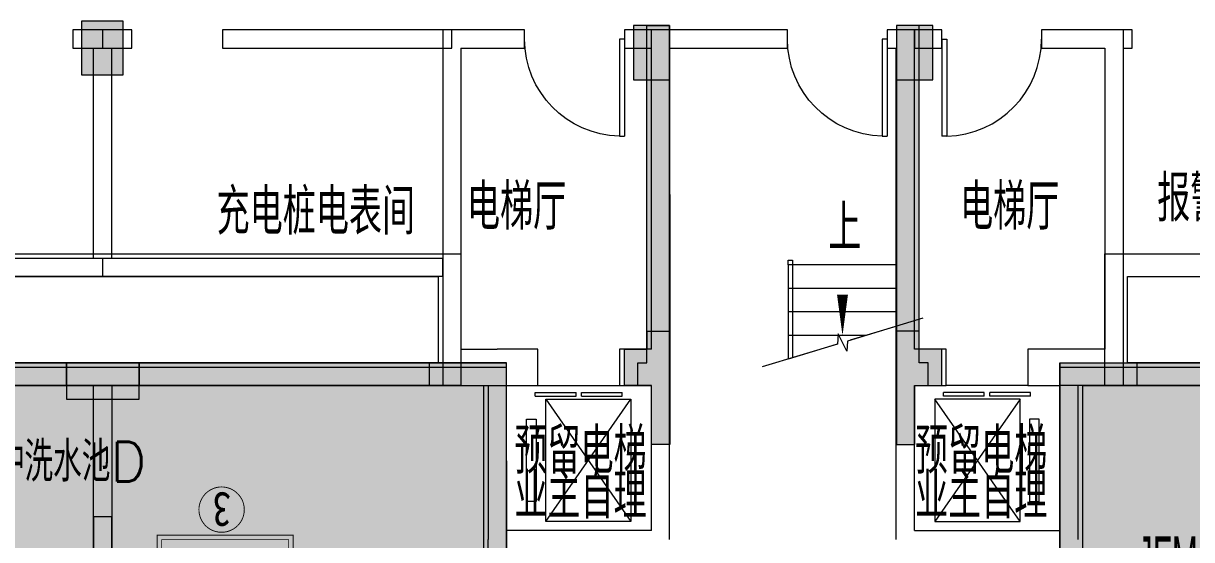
# Model space of a CAD drawing. Extents: x -264757 to 86229, y 4049843 to 4347093.
# Drawn here: x -59830 to -46952, y 4221858 to 4227551 of the extents above; entities that cross this region are included whole.
import ezdxf
from ezdxf.enums import TextEntityAlignment as Align

# ---------------------------------------------------------------- set-up
doc = ezdxf.new("R2010")
doc.units = 0
doc.header["$LTSCALE"] = 1000
doc.header["$MEASUREMENT"] = 0
for name, color, linetype in [('AX-01DK-PB01$0$A-2-Text', 8, 'Continuous'), ('AX-01DK-PB01$0$AX-03CK-02-PB01$0$AX-03CK-02-PB01$0$PUB_HATCH', 8, 'Continuous'), ('AX-01DK-PB01$0$AX-03CK-02-PB01$0$AX-03CK-02-PB01$0$人防$0$人防$0$DOOR_FIRE_TEXT', 8, 'Continuous')]:
    doc.layers.add(name, color=color, linetype=linetype)
doc.layers.add('AX-01DK-PB01$0$AX-001DK-01-PB01-02$0$A-3-WinF(Text)', color=8, linetype='Continuous', plot=False)
doc.layers.add('无关图层', color=8, linetype='Continuous', lineweight=0)
doc.layers.add('无关图层 @ 1', color=8, linetype='Continuous', lineweight=0)
doc.layers.add('车位归属楼栋范围线', color=7, linetype='Continuous', true_color=0x19e6c7)
doc.styles.add('AX-01DK-PB01$0$_TCH_DIM', font='SIMPLEX', dxfattribs={"bigfont": 'GBCBIG'})
doc.styles.add('AX-01DK-PB01$0$AX-001DK-01-PB01-02$0$_TCH_WINDOW', font='SIMPLEX', dxfattribs={"bigfont": 'GBCBIG'})
doc.styles.add('AX-01DK-PB01$0$AX-03CK-02-PB01$0$AX-03CK-02-PB01$0$_TCH_DIM', font='SIMPLEX', dxfattribs={"bigfont": 'GBCBIG'})
doc.styles.add('AX-01DK-PB01$0$AX-03CK-02-PB01$0$AX-03CK-02-PB01$0$人防$0$人防$0$_TCH_DIM', font='$ GAD E', dxfattribs={"width": 0.7, "bigfont": '$ GAD C'})
doc.styles.add('AX-01DK-PB01$0$Standard', font='gbenor.shx', dxfattribs={"bigfont": 'gbcbig.shx'})
doc.styles.add('AX-01DK-PB01$1$AX-001DK-01-PB01-02$0$Standard', font='gbenor.shx', dxfattribs={"bigfont": 'gbcbig.shx'})
doc.styles.add('坑编号', font='', dxfattribs={"width": 0.8})
doc.styles.get('坑编号').set_extended_font_data('SimSun')

# ---------------------------------------------------------------- blocks, each defined once
blk = doc.blocks.new('AX-01DK-PB01-RFTC')
at = {"layer": '无关图层'}
h = blk.add_hatch(color=251, dxfattribs=at)
h.dxf.hatch_style = 1
h.paths.add_polyline_path([(19773, -61220), (19773, -62171), (18423, -62170), (18423, -70471), (12324, -70471), (12323, -62170), (7773, -62170), (7777, -120370), (8177, -120370), (8177, -120315), (14323, -119683), (14322, -126122), (25972, -126122), (25972, -124922), (26822, -124926), (26822, -122452), (33923, -122452), (33923, -124922), (34773, -124922), (34773, -126122), (41373, -126125), (41373, -124372), (41823, -124372), (41823, -122152), (41447, -122152), (41447, -120270), (48923, -120270), (48923, -123125), (49323, -123125), (49323, -124675), (51824, -124674), (51824, -124055), (54717, -124055), (54717, -125871), (56816, -125871), (56816, -116250), (55967, -116250), (55967, -111420), (63072, -111420), (63072, -103570), (62080, -103570), (62073, -94584), (64569, -94584), (64573, -65385), (66999, -65385), (67002, -52470), (67402, -52470), (67397, -31965), (65807, -31965), (65807, -26418), (68456, -26418), (68457, -17070), (67422, -17070), (67422, -13843), (60301, -13843), (60302, -3770), (55750, -3770), (55750, -12070), (49652, -12070), (49649, -9275), (45355, -9275), (45349, -3821), (40751, -3820), (40750, -12070), (34663, -12070), (34649, -3820), (25757, -3820), (25757, -12071), (19650, -12071), (19650, -3820), (10752, -3820), (10751, -12072), (4662, -12071), (4661, -3769), (4150, -3770), (100, -3769), (100, -23171), (-701, -23171), (-701, -29550), (100, -29550), (11250, -29550), (11250, -32020), (12100, -32020), (12100, -32970), (10750, -32970), (10754, -41272), (4647, -41271), (4650, -32970), (1953, -32970), (1953, -34670), (100, -34670), (100, -57801), (9743, -57801), (9743, -57272), (13567, -57272), (13567, -56751), (15417, -56751), (15416, -58750), (18923, -58750), (18923, -61220)])
h.paths.add_polyline_path([(41812, -58753), (48919, -58753), (48919, -61220), (49773, -61220), (49773, -62170), (48419, -62173), (48426, -70475), (42319, -70475), (42324, -67872), (39323, -67876), (39323, -62423), (41812, -62423)], flags=16)
h.paths.add_polyline_path([(33923, -58751), (33923, -61220), (34773, -61220), (34773, -62170), (33423, -62171), (33430, -70475), (27323, -70475), (27323, -62171), (26373, -62170), (26373, -60670), (26815, -60670), (26823, -58751), (31623, -58751), (31623, -58751)], flags=16)
h.paths.add_polyline_path([(40754, -41272), (34647, -41271), (34650, -32970), (33700, -32970), (33700, -31470), (34142, -31470), (34150, -29551), (38951, -29551), (38950, -29550), (41250, -29550), (41250, -32020), (42100, -32020), (42100, -32970), (40750, -32970)], flags=16)
h.paths.add_polyline_path([(49647, -41270), (49655, -38470), (45349, -38475), (45349, -33220), (49142, -33220), (49142, -29550), (56249, -29550), (56250, -32020), (57100, -32020), (57100, -32970), (55749, -32970), (55754, -41271)], flags=16)
h.paths.add_polyline_path([(25764, -41272), (19657, -41271), (19657, -32970), (19150, -32970), (19150, -29550), (26257, -29550), (26250, -32020), (27100, -32020), (27100, -32970), (25757, -32970)], flags=16)
h.paths.add_polyline_path([(41812, -87950), (48919, -87950), (48919, -90420), (49773, -90420), (49773, -91370), (48419, -91370), (48428, -99684), (41519, -99659), (41519, -97070), (39326, -97074), (39319, -91620), (41822, -91620)], flags=16)
h.paths.add_polyline_path([(33925, -87950), (33923, -90420), (34773, -90420), (34773, -91370), (33425, -91370), (33428, -99683), (26519, -99658), (26523, -95371), (27330, -95371), (27324, -91371), (26373, -91370), (26373, -89870), (26823, -89870), (26823, -87951), (31623, -87951), (31623, -87951)], flags=16)
h.paths.add_polyline_path([(18923, -87950), (18922, -90419), (19772, -90419), (19772, -91369), (18420, -91369), (18427, -99677), (11523, -99666), (11523, -95370), (12323, -95370), (12323, -91370), (10974, -91370), (10974, -90420), (11823, -90420), (11823, -87950)], flags=16)
h.paths.add_polyline_path([(62209, -60116), (64273, -60116), (64273, -55267), (62209, -55267)], flags=16)
h.paths.add_polyline_path([(59799, -89432), (61752, -89432), (61752, -84521), (59799, -84521)], flags=16)
blk.add_lwpolyline([(10752, -3820), (19650, -3820), (19650, -12071), (25757, -12071), (25757, -3820), (34649, -3820), (34663, -12070), (40750, -12070), (40751, -3820), (45349, -3821), (45355, -9275), (49649, -9275), (49652, -12070), (55750, -12070), (55750, -3770), (60302, -3770), (60301, -13843), (67422, -13843), (67422, -17070), (68457, -17070), (68456, -26418)], dxfattribs=at)
blk = doc.blocks.new('*U98')
at = {"layer": '无关图层', "const_width": 10}
for points in [[(1250, 100), (-250, 100), (-250, 900), (1250, 900)], [(1200, 150), (-200, 150), (-200, 850), (1200, 850)]]:
    blk.add_lwpolyline(points, close=True, dxfattribs=at)
blk.add_lwpolyline([(539, 69, 0.098491), (444, 50, 0.098491), (362, -4, 0.098491), (308, -85, 0.098491), (289, -181, 0.098491), (308, -276, 0.098491), (362, -357, 0.098491), (444, -412, 0.098491), (539, -431, 0.098491), (635, -412, 0.098491), (716, -357, 0.098491), (770, -276, 0.098491), (789, -181, 0.098491), (770, -85, 0.098491), (716, -4, 0.098491), (635, 50, 0.098491)], format="xyb", close=True, dxfattribs=at)
at = {"layer": '无关图层', "style": '坑编号', "width": 0.8}
blk.add_attdef('X', text='', height=380, dxfattribs=at).set_placement((539, -181), align=Align.MIDDLE_CENTER)
blk = doc.blocks.new('*U161')
at = {"layer": '无关图层'}
ref = blk.add_blockref('*U98', (-57106, 4222008), dxfattribs=dict(at, rotation=180))
ref.add_attrib('X', '3', dxfattribs={"layer": '无关图层 @ 1', "height": 380, "rotation": 180, "style": '坑编号', "width": 0.8}).set_placement((-57645, 4222189), align=Align.MIDDLE_CENTER)
blk = doc.blocks.new('SX-CK-PB001-WNC$1$20211103.13313578')
at = {"layer": '无关图层'}
h = blk.add_hatch(color=256, dxfattribs=at)
h.dxf.hatch_style = 1
h.paths.add_polyline_path([(0, 600), (450, 600), (450, 0), (0, 0)])
blk.add_lwpolyline([(0, 600), (450, 600), (450, 0), (0, 0)], close=True, dxfattribs=at)
blk.add_point((225, 300), dxfattribs=at)
blk = doc.blocks.new('AX-01DK-PB01$0$AX-001DK-01-PP01$0$AX-001DK-01-PP01$0$$DORLIB2D$00000127')
at = {"layer": '无关图层'}
for points in [[(-0.533, 0.795), (-0.533, 0.69)], [(-0.033, 0.795), (-0.533, 0.795)], [(-0.033, 0.795), (-0.033, 0.69)], [(0.533, 0.795), (0.033, 0.795)], [(0.033, 0.795), (0.033, 0.69)], [(0.533, 0.795), (0.533, 0.69)], [(-0.033, 0.69), (-0.533, 0.69)], [(0.533, 0.69), (0.033, 0.69)], [(0.5, 0.5), (-0.5, 0.5)]]:
    blk.add_lwpolyline(points, dxfattribs=at)
blk = doc.blocks.new('AX-01DK-PB01$0$$DorLib2D$00000001')
at = {"layer": '无关图层'}
for p, q in [((0.45, 0.975), (0.5, 0.975)), ((0.45, 0), (0.45, 0.975)), ((0.5, 0), (0.5, 0.975)), ((0.5, 0), (0.45, 0))]:
    blk.add_line(p, q, dxfattribs=at)
at = {"layer": '无关图层', "lineweight": 13}
blk.add_arc((0.475, 0), 0.975, 91.4693, 180, dxfattribs=at)
blk = doc.blocks.new('AX-01DK-PB01$0$AX-03CK-02-PB01$0$AX-03CK-02-PB01$0$人防$0$人防$0$$DorLib2D$00000004')
at = {"layer": '无关图层'}
for p, q in [((-0.485, 0), (-0.485, 0.485)), ((0.485, 0), (0.485, 0.485))]:
    blk.add_line(p, q, dxfattribs=at)
at = {"layer": '无关图层', "lineweight": 13}
for centre, start, end in [((-0.485, 0), 0, 90), ((0.485, 0), 90, 180)]:
    blk.add_arc(centre, 0.485, start, end, dxfattribs=at)

msp = doc.modelspace()

# ---------------------------------------------------------------- hatches: boundary and pattern name
at = {"layer": 'AX-01DK-PB01$0$AX-03CK-02-PB01$0$AX-03CK-02-PB01$0$PUB_HATCH'}
for points in [[(-63406.4, 4223808.1), (-63149, 4223558.1), (-54756.7, 4223558.1), (-54506.7, 4223808.1)], [(-54506.7, 4223808.1), (-54756.7, 4223558.1), (-54756.7, 4221108), (-54673.4, 4220983), (-54506.7, 4220983)], [(-48156.6, 4223557.9), (-48406.6, 4223807.9), (-48406.6, 4221207.3), (-48156.6, 4221207.3)], [(-48406.6, 4223807.9), (-48156.6, 4223557.9), (-44056.7, 4223557.2), (-43806.7, 4223807.2)]]:
    msp.add_hatch(color=256, dxfattribs=at).paths.add_polyline_path(points)
at = {"layer": '无关图层'}
for points in [[(-52706.2, 4227527.9), (-53105.2, 4227527.9), (-53105.2, 4226927.9), (-52706.2, 4226927.9)], [(-49806.6, 4227527.2), (-50205.6, 4227527.2), (-50205.6, 4226927.2), (-49806.6, 4226927.2)], [(-53203.7, 4223958.4), (-52954.6, 4223957.1), (-52954.6, 4224158.4), (-52703.7, 4224158.4), (-52703.7, 4222908.1), (-52904.4, 4222908.1), (-52904.4, 4223557.9), (-53203.7, 4223558.4)], [(-49705.4, 4223958.4), (-49954.4, 4223957.1), (-49954.4, 4224158.4), (-50205.4, 4224158.4), (-50205.4, 4222908.1), (-50004.6, 4222908.1), (-50004.6, 4223557.9), (-49705.4, 4223558.4)], [(-58555.5, 4223808.1), (-59355.9, 4223808.1), (-59355.9, 4223408.1), (-58555.5, 4223408.1)], [(-54506.3, 4223808.1), (-55356.3, 4223808.1), (-55356.3, 4223557.9), (-54506.3, 4223557.9)], [(-48406.3, 4223808.1), (-47556.3, 4223808.1), (-47556.3, 4223557.9), (-48406.3, 4223557.9)], [(-59056, 4222108), (-59055.7, 4221708.1), (-58854.6, 4221708.1), (-58855, 4222108)]]:
    msp.add_hatch(color=256, dxfattribs=at).paths.add_polyline_path(points)
h = msp.add_hatch(color=256, dxfattribs=at)
h.dxf.hatch_style = 1
h.paths.add_polyline_path([(-53055.3, 4223557.9), (-53055.3, 4223807.9), (-52956.2, 4223807.9), (-52956.2, 4227527.9), (-52706.2, 4227527.9), (-52705.3, 4223807.9), (-52705.3, 4222907.9), (-52905.3, 4222907.9), (-52905.3, 4223557.9)])
h = msp.add_hatch(color=256, dxfattribs=at)
h.dxf.hatch_style = 1
h.paths.add_polyline_path([(-49856.4, 4223557.9), (-49856.4, 4223807.9), (-49955.5, 4223807.9), (-49955.5, 4227527.9), (-50205.5, 4227527.9), (-50206.4, 4223807.9), (-50206.4, 4222907.9), (-50006.4, 4222907.9), (-50006.4, 4223557.9)])
h = msp.add_hatch(color=256, dxfattribs=at)
h.dxf.hatch_style = 1
h.paths.add_polyline_path([(-58855.7, 4221708.1), (-59055.7, 4221708.1), (-59055.7, 4223558.1), (-59355.5, 4223558.1), (-59355.5, 4223808.1), (-58555.5, 4223808.1), (-58555.5, 4223558.1), (-58855.7, 4223558.1)])

# ---------------------------------------------------------------- linework, layer by layer
for p, q in [((-58955.7, 4227478), (-59284.6, 4227478)), ((-59284.6, 4227478), (-59284.6, 4227278)), ((-58634.6, 4227478), (-58955.7, 4227478)), ((-58955.7, 4227278), (-58955.7, 4227478)), ((-58634.6, 4227278), (-58634.6, 4227478)), ((-55106.7, 4227478), (-57634.6, 4227478)), ((-57634.6, 4227478), (-57634.6, 4227278)), ((-55207.5, 4227477.9), (-55207.5, 4223557.9)), ((-54305.2, 4227477.9), (-55207.5, 4227477.9)), ((-55106.7, 4227278), (-55106.7, 4227478)), ((-54305.2, 4227277.9), (-54305.2, 4227477.9)), ((-52907.5, 4227477.9), (-53205.2, 4227477.9)), ((-53205.2, 4227477.9), (-53205.2, 4227277.9)), ((-51407.7, 4227477.9), (-52907.5, 4227477.9)), ((-52907.5, 4223957.9), (-52907.5, 4227477.9)), ((-52907.5, 4227277.9), (-52907.5, 4227477.9)), ((-51407.7, 4227277.9), (-51407.7, 4227477.9)), ((-50007.5, 4227477.9), (-50307.7, 4227477.9)), ((-50307.7, 4227477.9), (-50307.7, 4227277.9)), ((-49706.6, 4227477.9), (-50007.5, 4227477.9)), ((-50007.5, 4227477.9), (-50007.5, 4227277.9)), ((-50007.5, 4223957.9), (-50007.5, 4227477.9)), ((-49706.6, 4227277.9), (-49706.6, 4227477.9)), ((-47707.1, 4227477.9), (-48606.6, 4227477.9)), ((-48606.6, 4227477.9), (-48606.6, 4227277.9)), ((-47707.1, 4227477.9), (-47707.1, 4223557.9)), ((-47606.4, 4227478), (-47706.4, 4227478)), ((-47706.4, 4227478), (-47706.4, 4227278)), ((-47606.4, 4227278), (-47606.4, 4227478)), ((-59284.6, 4227278), (-58955.7, 4227278)), ((-59055.7, 4224958), (-59055.7, 4227278)), ((-58955.7, 4227278), (-58634.6, 4227278)), ((-58855.7, 4224958), (-58855.7, 4227278)), ((-57634.6, 4227278), (-55106.7, 4227278)), ((-55007.5, 4227277.9), (-55007.5, 4223957.9)), ((-55007.5, 4227277.9), (-54305.2, 4227277.9)), ((-53205.2, 4227277.9), (-52907.5, 4227277.9)), ((-52707.5, 4227277.9), (-51407.7, 4227277.9)), ((-52707.5, 4223657.9), (-52707.5, 4227277.9)), ((-50307.7, 4227277.9), (-50207.5, 4227277.9)), ((-50207.5, 4223657.9), (-50207.5, 4227277.9)), ((-50007.5, 4227277.9), (-49706.6, 4227277.9)), ((-48606.6, 4227277.9), (-47907.1, 4227277.9)), ((-47907.1, 4227277.9), (-47907.1, 4223957.9)), ((-47706.4, 4227278), (-47606.4, 4227278)), ((-58955.7, 4224958), (-62706, 4224958)), ((-55206.7, 4224958), (-58955.7, 4224958)), ((-58955.7, 4224758), (-58955.7, 4224958)), ((-58955.7, 4224758), (-58955.7, 4224958)), ((-55206.7, 4224758), (-55206.7, 4224958)), ((-51400.6, 4224888.7), (-51400.6, 4223849)), ((-51400.6, 4224888.7), (-51400.6, 4223849)), ((-50200.6, 4224888.7), (-51400.6, 4224888.7)), ((-58955.7, 4224758), (-62706, 4224758)), ((-55206.7, 4224758), (-58955.7, 4224758)), ((-50200.6, 4224628.7), (-51400.6, 4224628.7)), ((-50200.6, 4224368.7), (-51400.6, 4224368.7)), ((-50200.6, 4224213), (-50716.4, 4224056.6)), ((-50544.3, 4224108.7), (-51400.6, 4224108.7)), ((-55007.5, 4223957.9), (-54607.5, 4223957.9)), ((-54157.5, 4223957.9), (-54607.5, 4223957.9)), ((-54157.5, 4223557.9), (-54157.5, 4223957.9)), ((-52907.5, 4223957.9), (-53257.5, 4223957.9)), ((-53257.5, 4223957.9), (-53257.5, 4223557.9)), ((-50869.2, 4224010.2), (-51400.6, 4223849)), ((-49657.5, 4223957.9), (-50007.5, 4223957.9)), ((-49657.5, 4223557.9), (-49657.5, 4223957.9)), ((-48307.1, 4223957.9), (-48757.5, 4223957.9)), ((-48757.5, 4223957.9), (-48757.5, 4223557.9)), ((-47907.1, 4223957.9), (-48307.1, 4223957.9)), ((-63406.4, 4223808.1), (-54506.7, 4223808.1)), ((-54506.7, 4223808.1), (-54506.7, 4220983)), ((-48406.6, 4223807.9), (-48406.6, 4221207.3)), ((-48406.6, 4223807.9), (-43806.7, 4223807.2)), ((-63149, 4223558.1), (-54756.7, 4223558.1)), ((-55207.5, 4223557.9), (-54707.5, 4223557.9)), ((-54756.7, 4223558.1), (-54756.7, 4221108)), ((-54707.5, 4223557.9), (-54707.5, 4221857.9)), ((-54507.5, 4223557.9), (-54507.5, 4221957.9)), ((-54507.5, 4223557.9), (-54157.5, 4223557.9)), ((-53257.5, 4223557.9), (-52907.5, 4223557.9)), ((-52907.5, 4221957.9), (-52907.5, 4223557.9)), ((-52707.5, 4221857.9), (-52707.5, 4223657.9)), ((-50207.5, 4221857.9), (-50207.5, 4223657.9)), ((-50007.5, 4221957.9), (-50007.5, 4223557.9)), ((-50007.5, 4223557.9), (-49657.5, 4223557.9)), ((-48757.5, 4223557.9), (-48407.1, 4223557.9)), ((-48407.1, 4223557.9), (-48407.1, 4221957.9)), ((-48207.1, 4223557.9), (-48207.1, 4221857.9)), ((-47707.1, 4223557.9), (-48207.1, 4223557.9)), ((-48156.6, 4223557.9), (-48156.6, 4221207.3)), ((-48156.6, 4223557.9), (-44056.7, 4223557.2)), ((-52907.5, 4221957.9), (-54507.5, 4221957.9)), ((-50007.5, 4221957.9), (-48407.1, 4221957.9)), ((-54707.5, 4219907.9), (-54707.5, 4221857.9))]:
    msp.add_line(p, q, dxfattribs=at)
for points in [[(-52706.2, 4227527.9), (-53105.2, 4227527.9), (-53105.2, 4226927.9), (-52706.2, 4226927.9)], [(-53055.3, 4223557.9), (-53055.3, 4223807.9), (-52956.2, 4223807.9), (-52956.2, 4227527.9), (-52706.2, 4227527.9), (-52705.3, 4223807.9), (-52705.3, 4222907.9), (-52905.3, 4222907.9), (-52905.3, 4223557.9)], [(-49856.4, 4223557.9), (-49856.4, 4223807.9), (-49955.5, 4223807.9), (-49955.5, 4227527.9), (-50205.5, 4227527.9), (-50206.4, 4223807.9), (-50206.4, 4222907.9), (-50006.4, 4222907.9), (-50006.4, 4223557.9)], [(-49806.6, 4227527.2), (-50205.6, 4227527.2), (-50205.6, 4226927.2), (-49806.6, 4226927.2)], [(-62906.7, 4223558), (-62906.7, 4225008), (-55007.1, 4225008), (-55007.1, 4223558)], [(-47907.1, 4223558), (-47907.1, 4225008), (-40007.5, 4225008), (-40007.5, 4223558)], [(-62656.7, 4223808), (-62656.7, 4224758), (-55257.1, 4224758), (-55257.1, 4223808)], [(-47657.1, 4223808), (-47657.1, 4224758), (-40257.5, 4224758), (-40257.5, 4223808)], [(-53203.7, 4223958.4), (-52954.6, 4223957.1), (-52954.6, 4224158.4), (-52703.7, 4224158.4), (-52703.7, 4222908.1), (-52904.4, 4222908.1), (-52904.4, 4223557.9), (-53203.7, 4223558.4)], [(-49705.4, 4223958.4), (-49954.4, 4223957.1), (-49954.4, 4224158.4), (-50205.4, 4224158.4), (-50205.4, 4222908.1), (-50004.6, 4222908.1), (-50004.6, 4223557.9), (-49705.4, 4223558.4)], [(-58555.5, 4223808.1), (-59355.9, 4223808.1), (-59355.9, 4223408.1), (-58555.5, 4223408.1)], [(-54506.3, 4223808.1), (-55356.3, 4223808.1), (-55356.3, 4223557.9), (-54506.3, 4223557.9)], [(-48406.3, 4223808.1), (-47556.3, 4223808.1), (-47556.3, 4223557.9), (-48406.3, 4223557.9)], [(-54072.5, 4223407.9), (-53132.5, 4223407.9), (-53132.5, 4222057.9), (-54072.5, 4222057.9)], [(-48842.5, 4223407.9), (-49782.5, 4223407.9), (-49782.5, 4222057.9), (-48842.5, 4222057.9)], [(-54282.5, 4223187.9), (-54177.5, 4223187.9), (-54177.5, 4222277.9), (-54282.5, 4222277.9)], [(-48632.5, 4223187.9), (-48737.5, 4223187.9), (-48737.5, 4222277.9), (-48632.5, 4222277.9)], [(-59056, 4222108), (-59055.7, 4221708.1), (-58854.6, 4221708.1), (-58855, 4222108)]]:
    msp.add_lwpolyline(points, close=True, dxfattribs=at)
for points in [[(-51400.6, 4224888.7), (-51400.6, 4224938.7), (-51350.6, 4224938.7), (-51350.6, 4223864.2)], [(-49913.6, 4224300.1), (-50746.8, 4224047.3), (-50752.9, 4223935.8), (-50849.3, 4224126), (-50854.5, 4224014.7), (-51687.7, 4223761.9)], [(-54072.5, 4222057.9), (-53132.5, 4223407.9)], [(-54072.5, 4223407.9), (-53132.5, 4222057.9)], [(-48842.5, 4222057.9), (-49782.5, 4223407.9)], [(-48842.5, 4223407.9), (-49782.5, 4222057.9)]]:
    msp.add_lwpolyline(points, dxfattribs=at)
msp.add_lwpolyline([(-50800.6, 4224888.7, 0, 0, 0), (-50800.6, 4224108.7, 0, 120, 0), (-50800.6, 4224558.7, 0, 0, 0)], format="xyseb", dxfattribs=at)
at = {"layer": '无关图层', "ltscale": 0.5}
msp.add_lwpolyline([(-58855.7, 4221708.1), (-59055.7, 4221708.1), (-59055.7, 4223558.1), (-59355.5, 4223558.1), (-59355.5, 4223808.1), (-58555.5, 4223808.1), (-58555.5, 4223558.1), (-58855.7, 4223558.1)], close=True, dxfattribs=at)

# ---------------------------------------------------------------- block references
at = {"layer": '无关图层'}
ref = msp.add_blockref('AX-01DK-PB01$0$$DorLib2D$00000001', (-53755.2, 4227377.9), dxfattribs=dict(at, xscale=1100, yscale=-1100, zscale=200, rotation=359.999999999903))
ref.add_attrib('A', 'FM乙1123', (-54695.8, 4227782.8), dxfattribs={"layer": 'AX-01DK-PB01$0$AX-001DK-01-PB01-02$0$A-3-WinF(Text)', "height": 337.59, "style": 'AX-01DK-PB01$0$AX-001DK-01-PB01-02$0$_TCH_WINDOW'})
ref = msp.add_blockref('AX-01DK-PB01$0$$DorLib2D$00000001', (-50857.7, 4227377.9), dxfattribs=dict(at, xscale=1100, yscale=-1100, zscale=200, rotation=359.9999999999605))
ref.add_attrib('A', 'FM乙1123', (-51918, 4227774.3), dxfattribs={"layer": 'AX-01DK-PB01$0$AX-001DK-01-PB01-02$0$A-3-WinF(Text)', "height": 337.59, "style": 'AX-01DK-PB01$0$AX-001DK-01-PB01-02$0$_TCH_WINDOW'})
ref = msp.add_blockref('AX-01DK-PB01$0$$DorLib2D$00000001', (-49156.6, 4227377.9), dxfattribs=dict(at, xscale=1100, yscale=1100, zscale=200, rotation=180))
ref.add_attrib('A', 'FM乙1123', (-50197.9, 4227782.8), dxfattribs={"layer": 'AX-01DK-PB01$0$AX-001DK-01-PB01-02$0$A-3-WinF(Text)', "height": 337.59, "style": 'AX-01DK-PB01$0$AX-001DK-01-PB01-02$0$_TCH_WINDOW'})
for name, p in [('SX-CK-PB001-WNC$1$20211103.13313578', (-59184.6, 4226978.2)), ('AX-01DK-PB01-RFTC', (-89156.8, 4227579.4))]:
    msp.add_blockref(name, p, dxfattribs=at)
at = {"layer": '无关图层', "xscale": -900, "zscale": 400}
for p, yscale, rotation in [((-53707.5, 4223757.9), -400, 359.999999999911), ((-49207.5, 4223757.9), 400, 180)]:
    msp.add_blockref('AX-01DK-PB01$0$AX-001DK-01-PP01$0$AX-001DK-01-PP01$0$$DORLIB2D$00000127', p, dxfattribs=dict(at, yscale=yscale, rotation=rotation))
at = {"layer": '无关图层'}
ref = msp.add_blockref('AX-01DK-PB01$0$AX-03CK-02-PB01$0$AX-03CK-02-PB01$0$人防$0$人防$0$$DorLib2D$00000004', (-47551.8, 4221208.1), dxfattribs=dict(at, xscale=1200, yscale=1200, zscale=200, rotation=180.0000004755137))
ref.add_attrib('A', 'JFM1221', (-47551.8, 4221369.5), dxfattribs={"layer": 'AX-01DK-PB01$0$AX-03CK-02-PB01$0$AX-03CK-02-PB01$0$人防$0$人防$0$DOOR_FIRE_TEXT', "height": 525, "rotation": 0, "style": 'AX-01DK-PB01$0$AX-03CK-02-PB01$0$AX-03CK-02-PB01$0$人防$0$人防$0$_TCH_DIM', "width": 0.49})
at = {"layer": '车位归属楼栋范围线'}
msp.add_blockref('*U161', (0, 0), dxfattribs=at)

# ---------------------------------------------------------------- texts
at = {"layer": 'AX-01DK-PB01$0$A-2-Text', "color": 7, "style": 'AX-01DK-PB01$0$_TCH_DIM'}
msp.add_text('上', height=506.4, dxfattribs=at).set_placement((-50957, 4225046.2))
at = {"layer": '无关图层'}
for s, height, style, p in [('报警阀室', 506.38, 'AX-01DK-PB01$1$AX-001DK-01-PB01-02$0$Standard', (-47330.8, 4225366.9)), ('充电桩电表间', 506.38, 'AX-01DK-PB01$1$AX-001DK-01-PB01-02$0$Standard', (-57700.3, 4225221.6)), ('电梯厅', 506.38, 'AX-01DK-PB01$0$Standard', (-54940.3, 4225274.7)), ('电梯厅', 506.38, 'AX-01DK-PB01$0$Standard', (-49504.4, 4225274.7)), ('预留电梯', 506.38, 'AX-01DK-PB01$0$Standard', (-54418.2, 4222584.4)), ('预留电梯', 506.38, 'AX-01DK-PB01$0$Standard', (-50001.1, 4222584.4)), ('战时生活及冲洗水池D', 438.87, 'AX-01DK-PB01$0$AX-03CK-02-PB01$0$AX-03CK-02-PB01$0$_TCH_DIM', (-61715, 4222498.3, 0)), ('业主自理', 506.38, 'AX-01DK-PB01$0$Standard', (-54418.2, 4222090.1)), ('业主自理', 506.38, 'AX-01DK-PB01$0$Standard', (-50001.1, 4222090.1))]:
    msp.add_text(s, height=height, dxfattribs=dict(at, style=style)).set_placement(p)

doc.saveas('drawing.dxf')
